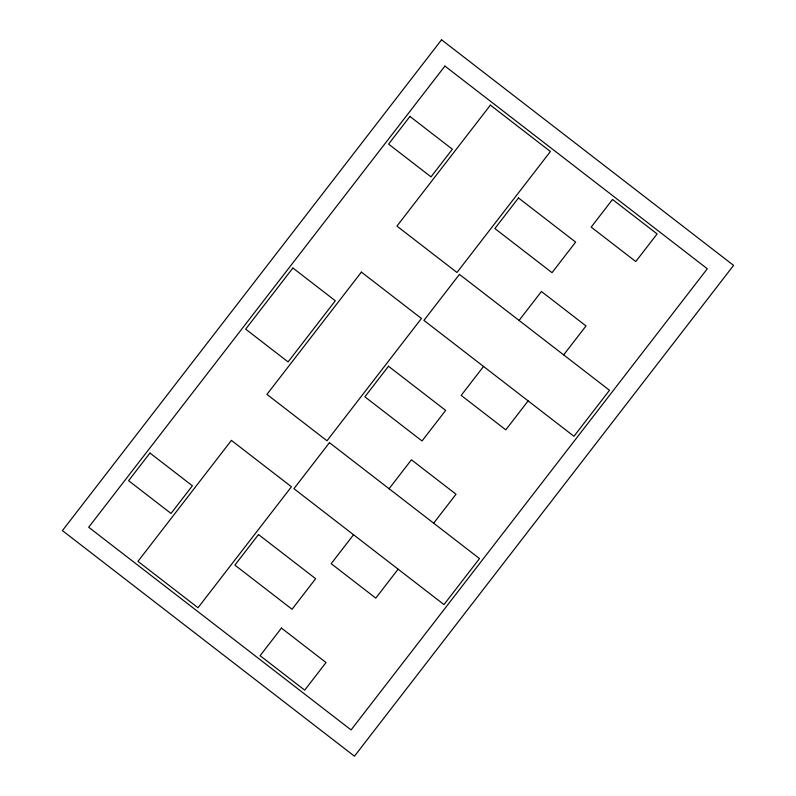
<?xml version="1.0" encoding="UTF-8"?>
<svg xmlns="http://www.w3.org/2000/svg" width="796" height="796" viewBox="0 0 796 796"><rect width="100%" height="100%" fill="white"/><g stroke="black" fill="none" stroke-linecap="round" stroke-linejoin="round"><path stroke-width="1.19" d="M353.543 534.743L331.186 563.677L375.782 598.124L398.139 569.18M389.085 488.734L411.433 459.79L456.028 494.236L433.671 523.181M483.54 366.449L461.183 395.393L505.778 429.83L528.136 400.895M519.072 320.45L541.429 291.505L586.025 325.942L563.668 354.887M441.541 39.8L62.416 530.614L354.459 756.2L733.584 265.386L441.541 39.8M444.914 66.068L88.684 527.241L351.086 729.932L707.316 268.759L444.914 66.068M149.956 453.033L128.594 480.685L171.021 513.46L192.383 485.799L149.956 453.033M292.888 267.993L245.656 329.136L288.082 361.911L335.315 300.769L292.888 267.993M409.94 116.445L388.587 144.096L431.014 176.871L452.377 149.22L409.94 116.445M231.407 440.397L137.967 561.359L198.005 607.746L291.445 486.774L231.407 440.397M361.404 272.103L266.939 394.388L326.987 440.775L421.442 318.48L361.404 272.103M490.376 105.132L396.935 226.104L456.974 272.481L550.414 151.509L490.376 105.132M258.501 534.544L234.88 565.11L292.042 609.258L315.654 578.692L258.501 534.544M329.454 442.675L293.923 488.684L443.969 604.582L479.5 558.583L329.454 442.675M388.488 366.25L364.876 396.816L422.029 440.974L445.651 410.398L388.488 366.25M459.451 274.391L423.91 320.39L573.956 436.288L609.497 390.289L459.451 274.391M518.485 197.955L494.873 228.532L552.026 272.68L575.637 242.103L518.485 197.955M281.446 628.084L260.103 655.705L304.699 690.152L326.032 662.531L281.446 628.084M612.512 199.478L591.179 227.099L635.765 261.546L657.108 233.924L612.512 199.478"/></g></svg>
